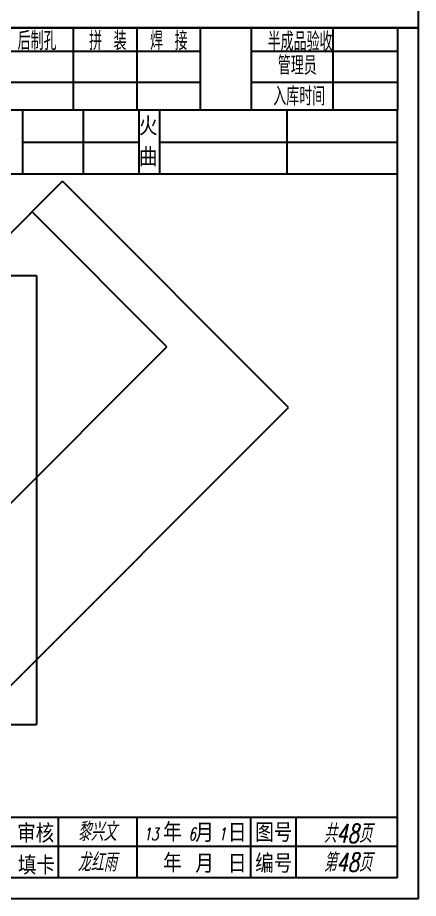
# Model space of a CAD drawing. Header units: millimetres. Extents: x -1378 to 644, y -1773 to 1979.
# Drawn here: x -888 to -790.7, y -1773 to -1559.4 of the extents above; entities that cross this region are included whole.
import ezdxf
from ezdxf.enums import TextEntityAlignment as Align

# ---------------------------------------------------------------- set-up
doc = ezdxf.new("R2010")
doc.units = ezdxf.units.MM
doc.layers.add('1', color=7, linetype='Continuous')
doc.styles.add('hz', font='txt.shx', dxfattribs={"width": 0.7, "oblique": 12, "bigfont": 'hztxt.shx'})
doc.dimstyles.new('ISO-25', dxfattribs={"dimscale": 0.001, "dimtxt": 2.5, "dimasz": 2.5, "dimexe": 1.25, "dimexo": 0.625, "dimtad": 1, "dimtxsty": 'Standard', "dimcen": 2.5, "dimadec": 0, "dimazin": 0, "dimtfac": 1, "dimtmove": 0, "dimatfit": 3, "dimfxl": 0, "dimarcsym": 0})

# ---------------------------------------------------------------- blocks, each defined once
blk = doc.blocks.new('xytfsc')
at = {"color": 243}
for p, q in [((0.2119981069793931, 0.1756660281181865), (-0.08180189302063978, 0.1756660281181865)), ((0.1282390591114501, 0.1756660281181865), (0.1282390591114501, 0.1557118104779665)), ((0.1436390591114496, 0.1756660281181865), (0.1436390591114497, 0.1557118104779665)), ((0.1590390591114494, 0.1756660281181865), (0.1590390591114493, 0.1557118104779665)), ((0.1590390591114494, 0.1756660281181865), (0.1590390591114493, 0.1557118104779665)), ((0.1713881142505892, 0.1756660281181865), (0.1713881142505892, 0.1556970395588582)), ((0.1912480675326801, 0.1756660281181865), (0.1912480675326801, 0.1556970395588582)), ((0.2069206040023625, 0.1756660281181865), (0.2069206040023625, 0.1556999999999807)), ((0.2119981069793931, 0.1456999999999898), (0.2119981069793931, 0.1756660281181866)), ((0.1590390591114492, 0.1699052611793964), (0.009343547070755465, 0.1699052611793964)), ((0.2069206040023625, 0.1699052611793964), (0.1713881142505892, 0.1699052611793964)), ((0.1590390591114492, 0.1623816372641632), (0.009343547070755465, 0.1623816372641632)), ((0.2069206040023625, 0.1623816372641632), (0.1713881142505892, 0.1623816372641632)), ((0.2069206040023625, 0.1556999999999807), (-0.06670189302062168, 0.1556999999999807)), ((0.115893155820657, 0.1556970395588582), (0.115893155820657, 0.1401970395588268)), ((0.1305946114652267, 0.1556970395588582), (0.1305946114652267, 0.1401970395588268)), ((0.144136461840929, 0.1556970395588582), (0.144136461840929, 0.1401970395588268)), ((0.149150303690447, 0.1556970395588582), (0.149150303690447, 0.1401970395588268)), ((0.1800706029964368, 0.1556970395588582), (0.1800706029964368, 0.1401970395588268)), ((0.2069206040023625, -0.03041769200676575), (0.2069206040023625, 0.1556999999999807)), ((0.115893155820657, 0.1479470395588141), (0.144136461840929, 0.1479470395588141)), ((0.149150303690447, 0.1479470395588141), (0.2070965826822823, 0.1479470395588141)), ((0.2119981069793931, -0.03550000000000003), (0.2119981069793931, 0.1456999999999898)), ((0.2070965826822823, 0.1401970395588268), (-0.06670189302062168, 0.1401970395588268)), ((-0.06670189302062168, -0.01580359560226546), (0.2069206040023625, -0.01580359560226546)), ((0.1246095262382875, -0.03053264624507895), (0.1246095262382875, -0.0158674227458146)), ((0.1437750562829757, -0.0304212194424604), (0.1437750562829757, -0.01575599594319604)), ((0.1713153053457569, -0.03044566928007092), (0.1713153053457569, -0.01578044578080656)), ((0.1823401508876538, -0.03042733090642108), (0.1823401508876538, -0.01576210740709988)), ((0.03293604349468582, -0.02282133209506404), (0.2069206040023625, -0.02282133209506404)), ((-0.06670189302062168, -0.03041769200676575), (0.2069206040023625, -0.03041769200676575)), ((-0.07180189302064888, -0.03550000000000003), (0.2119981069793931, -0.03550000000000003))]:
    blk.add_line(p, q, dxfattribs=at)
at = {"color": 243, "style": 'hz', "width": 0.7}
for s, p in [(' 后制孔', (0.1119142199866298, 0.1702582894362837)), ('拼 装', (0.1320676244899056, 0.1702582894362837)), (' 焊 接', (0.1440676463303413, 0.1702582894362837)), ('半成品验收', (0.1754148552770184, 0.17009081662611)), ('管理员', (0.1778732141532154, 0.1642803059513241)), ('入库时间', (0.1767723680015715, 0.1568099015570553))]:
    blk.add_text(s, height=0.0045, dxfattribs=at).set_placement(p)
at = {"color": 25, "style": 'hz'}
for s, p in [('火', (0.1441815548179471, 0.1495717984769971)), ('曲', (0.1441815548179471, 0.142071798477004)), ('审核', (0.1146189310481128, -0.02199924418447202)), ('年', (0.1500464708567216, -0.0217049306504446)), ('月', (0.1578457398947813, -0.02183650049470137)), ('日', (0.165761998036117, -0.02182188700463533)), ('填卡', (0.1148046463357838, -0.02976734870644399)), ('年', (0.1500464708567216, -0.02918454778050367)), ('月', (0.1578457398947813, -0.02931611762476044)), ('日', (0.165761998036117, -0.0293015041346944))]:
    blk.add_text(s, height=0.0045, dxfattribs=at).set_placement(p)
at = {"color": 243, "style": 'hz'}
for s, p in [('图号', (0.1723960165372483, -0.02179937828155792)), ('编号', (0.1723960165372483, -0.0292993782815511))]:
    blk.add_text(s, height=0.0045, dxfattribs=at).set_placement(p)
blk = doc.blocks.new('*D161')
at = {"color": 0, "lineweight": -2}
for p, q in [((-953.968689835317, -1675.975004360491), (-877.0483487002305, -1599.054663225446)), ((-822.2064935361558, -1653.898286156503), (-877.047464816754, -1599.057314875875)), ((-899.1241830208128, -1730.819511175025), (-822.2038418857262, -1653.899170039979))]:
    blk.add_line(p, q, dxfattribs=at)
at = {"color": 0}
for points in [[(-877.0471701889285, -1599.05702024805), (-877.0477594445795, -1599.057609503701), (-877.049232583707, -1599.055547108922)], [(-822.2061989083303, -1653.897991528677), (-822.2067881639813, -1653.898580784329), (-822.2047257692027, -1653.900053923456)]]:
    blk.add_solid(points, dxfattribs=at)
at = {"layer": 'Defpoints', "color": 0}
for p in [(-877.049232583707, -1599.055547108922), (-953.9691317770553, -1675.975446302229), (-899.124624962551, -1730.819953116763)]:
    blk.add_point(p, dxfattribs=at)
at = {"color": 0, "insert": (-849.6256533512402, -1626.476474690975), "char_height": 0.0025, "attachment_point": 5, "rotation": 314.9999999999846}
blk.add_mtext('{\\f宋体|b0|i0|c134|p54;1139}', dxfattribs=at)
blk = doc.blocks.new('*D164')
at = {"color": 0, "lineweight": -2}
for p, q in [((-899.123999962551, -1621.891416759834), (-883.3933572087692, -1621.891416759834)), ((-883.3946072087692, -1621.893916759834), (-883.3946072087692, -1730.817453116763)), ((-899.123999962551, -1730.819953116763), (-883.3933572087692, -1730.819953116763))]:
    blk.add_line(p, q, dxfattribs=at)
at = {"color": 0}
for points in [[(-883.3950238754359, -1621.893916759834), (-883.3941905421026, -1621.893916759834), (-883.3946072087692, -1621.891416759834)], [(-883.3950238754359, -1730.817453116763), (-883.3941905421026, -1730.817453116763), (-883.3946072087692, -1730.819953116763)]]:
    blk.add_solid(points, dxfattribs=at)
at = {"layer": 'Defpoints', "color": 0}
for p in [(-899.124624962551, -1621.891416759834), (-899.124624962551, -1730.819953116763), (-883.3946072087692, -1730.819953116763)]:
    blk.add_point(p, dxfattribs=at)
at = {"color": 0, "insert": (-883.396482208769, -1681.273929777628), "char_height": 0.0025, "attachment_point": 5, "rotation": 90}
blk.add_mtext('{\\f宋体|b0|i0|c134|p54;1599}', dxfattribs=at)
blk = doc.blocks.new('*D167')
at = {"color": 0, "lineweight": -2}
for p, q in [((-975.9894284714038, -1697.995742996551), (-884.464375701495, -1606.470690226635)), ((-851.7355205373822, -1639.201313157698), (-884.4634918180186, -1606.473341877064)), ((-943.2579216568618, -1730.727249811091), (-851.7328688869527, -1639.202197041175))]:
    blk.add_line(p, q, dxfattribs=at)
at = {"color": 0}
for points in [[(-884.4631971901931, -1606.473047249239), (-884.4637864458441, -1606.47363650489), (-884.4652595849715, -1606.471574110111)], [(-851.7352259095567, -1639.201018529873), (-851.7358151652077, -1639.201607785524), (-851.7337527704292, -1639.203080924651)]]:
    blk.add_solid(points, dxfattribs=at)
at = {"layer": 'Defpoints', "color": 0}
for p in [(-884.4652595849715, -1606.471574110111), (-975.9898704131421, -1697.996184938289), (-943.2583635986, -1730.727691752829)]:
    blk.add_point(p, dxfattribs=at)
at = {"color": 0, "insert": (-868.0981803524857, -1622.836001692167), "char_height": 0.0025, "attachment_point": 5, "rotation": 315.00000000000216}
blk.add_mtext('{\\f宋体|b0|i0|c134|p54;700}', dxfattribs=at)

msp = doc.modelspace()

# ---------------------------------------------------------------- block references
at = {"layer": '1', "color": 134, "xscale": 1000, "yscale": 1000, "zscale": 1000}
msp.add_blockref('xytfsc', (-1002.68026146645, -1526.33912905534), dxfattribs=at)
msp.add_blockref('xytfsc', (-1002.68026146645, -1526.33912905534), dxfattribs=at)
at = {"layer": '1', "color": 7, "xscale": 1000, "yscale": 1000, "zscale": 1000}
msp.add_blockref('xytfsc', (-1002.68026146645, -1737.505157173526), dxfattribs=at)

# ---------------------------------------------------------------- texts
at = {"layer": '1', "color": 7, "style": 'hz', "oblique": 12, "width": 0.7}
for s, height, p in [('黎兴文', 4.5, (-868.6802614664634, -1759.105157173532)), ('13', 3, (-855.5802614664549, -1758.905157173526)), ('6', 3, (-845.580261466464, -1758.905157173526)), ('1', 3, (-838.280261466449, -1758.905157173526)), ('龙红雨', 4.5, (-868.6802614664634, -1766.505157173522))]:
    msp.add_text(s, height=height, dxfattribs=at).set_placement(p, align=Align.CENTER)
for s, p in [('共48页', (-813.6802614664495, -1759.505157173524)), ('第48页', (-813.6802614664495, -1766.505157173526))]:
    msp.add_text(s, height=4.5, dxfattribs=at).set_placement(p)

# ---------------------------------------------------------------- dimensions: what is measured, and where the dimension line sits
for p1, p2, distance, text, picture, middle in [((-899.124624962551, -1730.819953116763), (-953.9691317770553, -1675.975446302229), -108.7811646555754, '{\\f宋体|b0|i0|c134|p54;1139}', '*D161', (-849.6256533512402, -1626.476474690975)), ((-943.2583635985998, -1730.727691752829), (-975.9898704131422, -1697.996184938289), -129.4353459241235, '{\\f宋体|b0|i0|c134|p54;700}', '*D167', (-868.0981803524857, -1622.836001692167))]:
    dim = msp.add_aligned_dim(p1=p1, p2=p2, distance=distance, text=text, dimstyle='ISO-25')
    dim.commit()
    dim.dimension.update_dxf_attribs({"geometry": picture, "text_midpoint": middle})
dim = msp.add_linear_dim(base=(-883.3946072087692, -1730.819953116763), p1=(-899.124624962551, -1621.891416759834), p2=(-899.124624962551, -1730.819953116763), angle=270, text='{\\f宋体|b0|i0|c134|p54;1599}', dimstyle='ISO-25')
dim.commit()
dim.dimension.update_dxf_attribs({"geometry": '*D164', "text_midpoint": (-883.394607208769, -1681.273929777628), "dimtype": 161})

doc.saveas('drawing.dxf')
